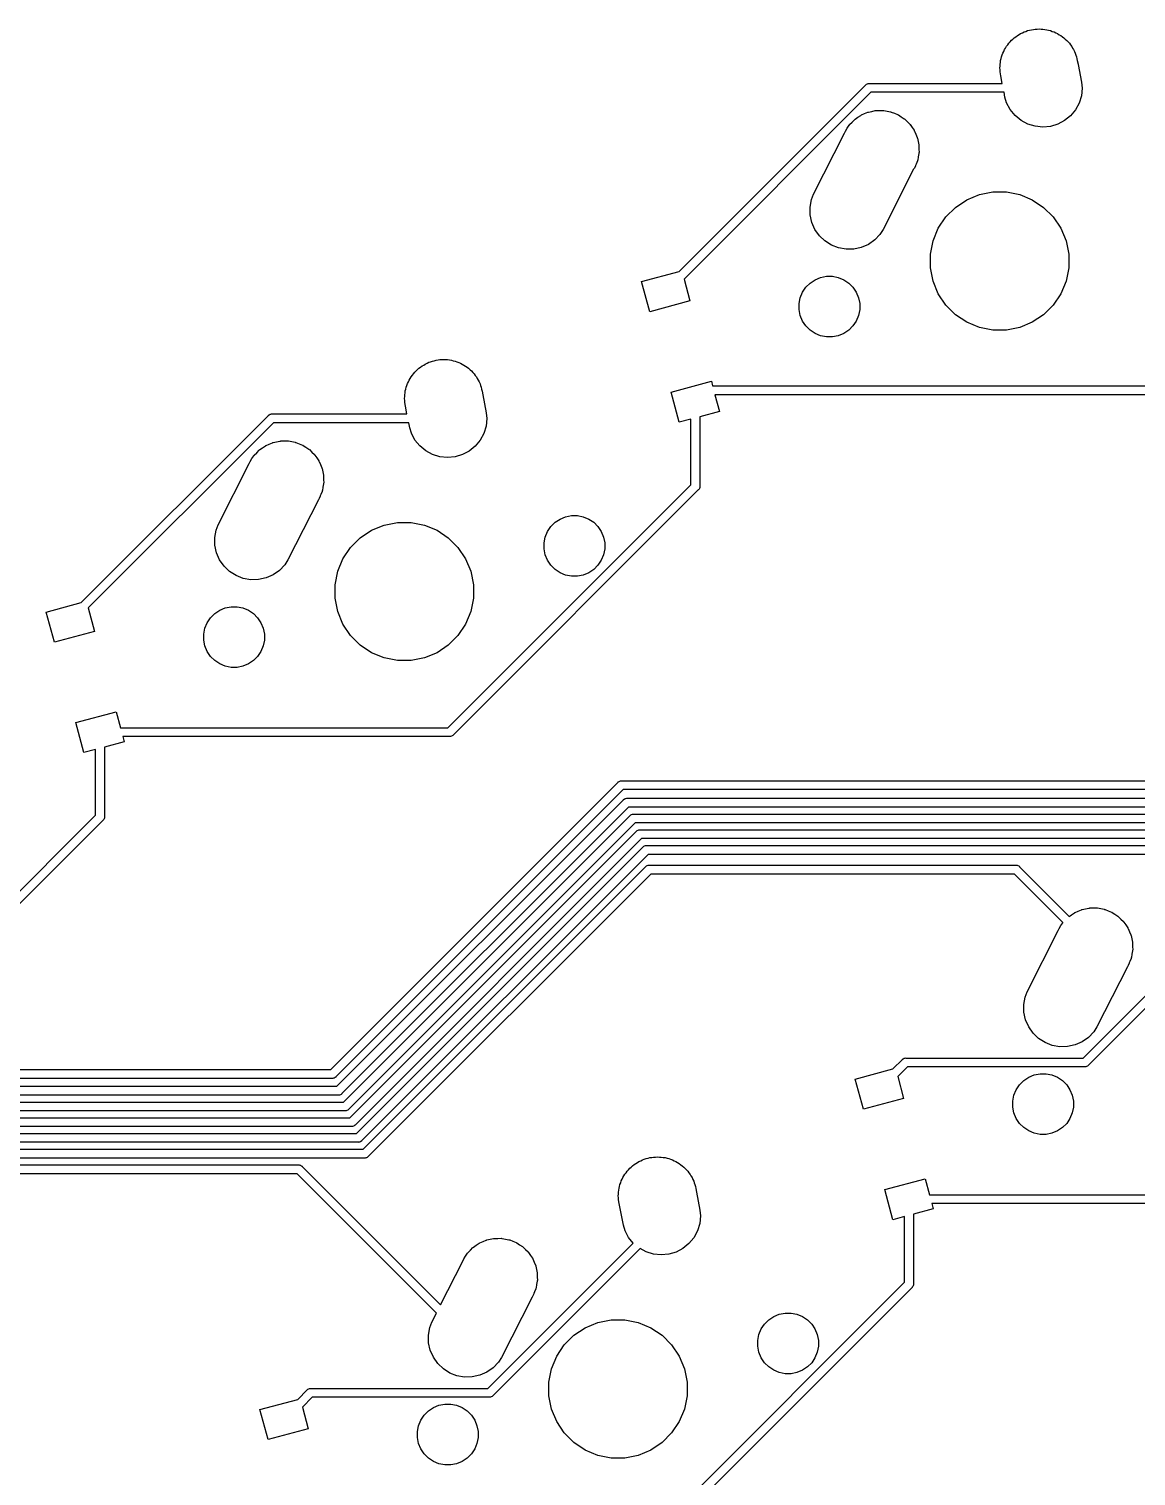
# Model space of a CAD drawing. Extents: x -662 to -203, y -195 to -58.
# Drawn here: x -365.22 to -333.29, y -102.66 to -60.92 of the extents above; entities that cross this region are included whole.
import ezdxf

# ---------------------------------------------------------------- set-up
doc = ezdxf.new("R2010")
doc.units = 0
doc.layers.add('BLACK', color=7, linetype='CONTINUOUS')

msp = doc.modelspace()

# ---------------------------------------------------------------- linework, layer by layer
at = {"layer": 'BLACK', "linetype": 'CONTINUOUS'}
for p, q in [((-336.362, -60.9548), (-336.307, -60.9383)), ((-336.307, -60.9383), (-336.253, -60.9333)), ((-336.253, -60.9333), (-336.201, -60.9228)), ((-336.201, -60.9228), (-336.143, -60.9228)), ((-336.143, -60.9228), (-336.086, -60.9174)), ((-336.086, -60.9174), (-336.033, -60.9228)), ((-336.033, -60.9228), (-335.979, -60.9228)), ((-335.979, -60.9228), (-335.923, -60.934)), ((-335.923, -60.934), (-335.865, -60.9398)), ((-335.865, -60.9398), (-335.814, -60.9556)), ((-336.993, -61.3752), (-336.964, -61.3307)), ((-336.964, -61.3307), (-336.923, -61.29)), ((-336.923, -61.29), (-336.886, -61.2457)), ((-336.886, -61.2457), (-336.845, -61.2119)), ((-336.845, -61.2119), (-336.807, -61.174)), ((-336.807, -61.174), (-336.759, -61.142)), ((-336.759, -61.142), (-336.715, -61.1057)), ((-336.715, -61.1057), (-336.667, -61.0806)), ((-336.667, -61.0806), (-336.623, -61.0508)), ((-336.623, -61.0508), (-336.57, -61.0288)), ((-336.57, -61.0288), (-336.519, -61.0019)), ((-336.519, -61.0019), (-336.467, -60.9866)), ((-336.467, -60.9866), (-336.418, -60.966)), ((-336.418, -60.966), (-336.362, -60.9548)), ((-335.814, -60.9556), (-335.762, -60.966)), ((-335.762, -60.966), (-335.709, -60.988)), ((-335.709, -60.988), (-335.654, -61.0049)), ((-335.654, -61.0049), (-335.606, -61.0303)), ((-335.606, -61.0303), (-335.557, -61.0508)), ((-335.557, -61.0508), (-335.509, -61.0828)), ((-335.509, -61.0828), (-335.459, -61.11)), ((-335.459, -61.11), (-335.417, -61.1442)), ((-335.417, -61.1442), (-335.373, -61.174)), ((-335.373, -61.174), (-335.332, -61.2146)), ((-335.332, -61.2146), (-335.288, -61.2512)), ((-335.288, -61.2512), (-335.254, -61.2927)), ((-335.254, -61.2927), (-335.216, -61.3307)), ((-335.216, -61.3307), (-335.184, -61.3784)), ((-337.198, -61.8235), (-337.182, -61.7722)), ((-337.182, -61.7722), (-337.172, -61.7196)), ((-337.172, -61.7196), (-337.15, -61.6666)), ((-337.15, -61.6666), (-337.133, -61.6116)), ((-337.133, -61.6116), (-337.107, -61.5645)), ((-337.107, -61.5645), (-337.087, -61.5149)), ((-337.087, -61.5149), (-337.055, -61.4671)), ((-337.055, -61.4671), (-337.028, -61.4166)), ((-337.028, -61.4166), (-336.993, -61.3752)), ((-335.184, -61.3784), (-335.148, -61.423)), ((-335.148, -61.423), (-335.123, -61.4703)), ((-335.123, -61.4703), (-335.093, -61.5149)), ((-335.093, -61.5149), (-335.071, -61.568)), ((-335.071, -61.568), (-335.044, -61.6188)), ((-335.044, -61.6188), (-335.029, -61.6701)), ((-335.029, -61.6701), (-335.008, -61.7196)), ((-335.008, -61.7196), (-334.997, -61.776)), ((-337.22, -62.0439), (-337.215, -61.9906)), ((-337.215, -62.1011), (-337.22, -62.0439)), ((-337.215, -61.937), (-337.204, -61.8806)), ((-337.215, -61.9906), (-337.215, -61.937)), ((-337.215, -62.1586), (-337.215, -62.1011)), ((-337.193, -62.2656), (-337.215, -62.1586)), ((-337.204, -61.8806), (-337.198, -61.8235)), ((-334.997, -61.776), (-334.996, -61.7778)), ((-334.996, -61.7778), (-334.986, -61.8299)), ((-334.986, -61.8299), (-334.965, -61.937)), ((-334.965, -61.937), (-334.965, -61.9389)), ((-334.965, -61.9389), (-334.864, -62.4569)), ((-346.465, -67.9129), (-341.085, -62.533)), ((-341.085, -62.533), (-341.081, -62.5282)), ((-341.081, -62.5282), (-341.062, -62.5123)), ((-341.062, -62.5123), (-341.04, -62.5005)), ((-341.04, -62.5005), (-341.016, -62.4932)), ((-341.016, -62.4932), (-340.991, -62.4908)), ((-340.991, -62.4908), (-340.984, -62.4914)), ((-340.984, -62.4914), (-337.149, -62.4914)), ((-337.149, -62.4914), (-337.193, -62.2656)), ((-334.864, -62.4569), (-334.848, -62.6222)), ((-340.938, -62.7454), (-346.328, -68.1353)), ((-337.1, -62.7454), (-340.938, -62.7454)), ((-337.072, -62.8883), (-337.1, -62.7454)), ((-337.024, -63.0474), (-337.072, -62.8883)), ((-334.87, -62.8427), (-334.935, -63.0545)), ((-334.848, -62.6222), (-334.87, -62.8427)), ((-341.313, -63.4667), (-341.233, -63.4101)), ((-341.233, -63.4101), (-341.221, -63.4052)), ((-341.221, -63.4052), (-341.211, -63.3985)), ((-341.211, -63.3985), (-341.12, -63.3606)), ((-341.12, -63.3606), (-341.03, -63.3209)), ((-341.03, -63.3209), (-341.018, -63.3183)), ((-341.018, -63.3183), (-341.007, -63.3137)), ((-341.007, -63.3137), (-340.91, -63.2944)), ((-340.91, -63.2944), (-340.813, -63.2731)), ((-340.813, -63.2731), (-340.801, -63.2728)), ((-340.801, -63.2728), (-340.789, -63.2704)), ((-340.789, -63.2704), (-340.69, -63.2704)), ((-340.69, -63.2704), (-340.592, -63.2683)), ((-340.592, -63.2683), (-340.58, -63.2704)), ((-340.58, -63.2704), (-340.568, -63.2704)), ((-340.568, -63.2704), (-340.471, -63.2897)), ((-340.471, -63.2897), (-340.374, -63.3069)), ((-340.374, -63.3069), (-340.362, -63.3113)), ((-340.362, -63.3113), (-340.35, -63.3137)), ((-340.35, -63.3137), (-340.259, -63.3515)), ((-340.259, -63.3515), (-340.167, -63.3873)), ((-340.167, -63.3873), (-340.157, -63.3938)), ((-340.157, -63.3938), (-340.146, -63.3985)), ((-340.146, -63.3985), (-340.063, -63.4534)), ((-336.92, -63.2432), (-337.024, -63.0474)), ((-336.78, -63.415), (-336.92, -63.2432)), ((-336.61, -63.5562), (-336.78, -63.415)), ((-335.182, -63.4204), (-335.353, -63.5605)), ((-335.04, -63.2496), (-335.182, -63.4204)), ((-334.935, -63.0545), (-335.04, -63.2496)), ((-341.675, -63.8626), (-341.621, -63.7804)), ((-341.621, -63.7804), (-341.567, -63.6971)), ((-341.567, -63.6971), (-341.559, -63.6884)), ((-341.559, -63.6884), (-341.552, -63.6783)), ((-341.552, -63.6783), (-341.482, -63.6084)), ((-341.482, -63.6084), (-341.414, -63.5371)), ((-341.414, -63.5371), (-341.404, -63.5302)), ((-341.404, -63.5302), (-341.396, -63.5216)), ((-341.396, -63.5216), (-341.313, -63.4667)), ((-340.063, -63.4534), (-339.98, -63.5065)), ((-339.98, -63.5065), (-339.971, -63.5149)), ((-339.971, -63.5149), (-339.961, -63.5216)), ((-339.961, -63.5216), (-339.891, -63.5915)), ((-339.891, -63.5915), (-339.82, -63.6598)), ((-339.82, -63.6598), (-339.813, -63.6697)), ((-339.813, -63.6697), (-339.805, -63.6783)), ((-339.805, -63.6783), (-339.75, -63.7605)), ((-339.75, -63.7605), (-339.693, -63.8414)), ((-339.693, -63.8414), (-339.688, -63.8525)), ((-339.688, -63.8525), (-339.682, -63.8626)), ((-336.414, -63.6613), (-336.61, -63.5562)), ((-336.203, -63.7264), (-336.414, -63.6613)), ((-335.982, -63.7488), (-336.203, -63.7264)), ((-335.762, -63.7279), (-335.982, -63.7488)), ((-335.549, -63.6642), (-335.762, -63.7279)), ((-335.353, -63.5605), (-335.549, -63.6642)), ((-342.594, -65.685), (-341.701, -63.925)), ((-341.701, -63.925), (-341.675, -63.8626)), ((-339.682, -63.8626), (-339.644, -63.9538)), ((-339.644, -63.9538), (-339.604, -64.0443)), ((-339.604, -64.0443), (-339.601, -64.0561)), ((-339.601, -64.0561), (-339.597, -64.0673)), ((-339.597, -64.0673), (-339.577, -64.1642)), ((-339.577, -64.1642), (-339.556, -64.2606)), ((-339.556, -64.2606), (-339.556, -64.2727)), ((-339.556, -64.2727), (-339.553, -64.2846)), ((-339.573, -64.6031), (-339.59, -64.7004)), ((-339.553, -64.5062), (-339.573, -64.6031)), ((-339.553, -64.2846), (-339.553, -64.3834)), ((-339.553, -64.3834), (-339.551, -64.4822)), ((-339.551, -64.4822), (-339.553, -64.4941)), ((-339.553, -64.4941), (-339.553, -64.5062)), ((-339.706, -64.9645), (-340.588, -66.703)), ((-339.682, -64.9283), (-339.706, -64.9645)), ((-339.656, -64.8659), (-339.682, -64.9283)), ((-339.65, -64.8552), (-339.656, -64.8659)), ((-339.635, -64.8148), (-339.65, -64.8552)), ((-339.597, -64.7236), (-339.635, -64.8148)), ((-339.594, -64.7117), (-339.597, -64.7236)), ((-339.59, -64.7004), (-339.594, -64.7117)), ((-342.693, -66.058), (-342.655, -65.8398)), ((-342.655, -65.8398), (-342.594, -65.685)), ((-338.499, -66.0633), (-338.173, -65.8451)), ((-338.173, -65.8451), (-337.81, -65.6948)), ((-337.81, -65.6948), (-337.425, -65.6182)), ((-337.425, -65.6182), (-337.032, -65.6182)), ((-337.032, -65.6182), (-336.647, -65.6948)), ((-336.647, -65.6948), (-336.284, -65.8451)), ((-336.284, -65.8451), (-335.957, -66.0633)), ((-342.688, -66.2796), (-342.693, -66.058)), ((-342.64, -66.4959), (-342.688, -66.2796)), ((-338.995, -66.6676), (-338.777, -66.3411)), ((-338.777, -66.3411), (-338.499, -66.0633)), ((-335.957, -66.0633), (-335.68, -66.3411)), ((-335.68, -66.3411), (-335.461, -66.6676)), ((-342.551, -66.6988), (-342.64, -66.4959)), ((-342.424, -66.8804), (-342.551, -66.6988)), ((-340.588, -66.703), (-340.677, -66.8431)), ((-339.146, -67.0305), (-338.995, -66.6676)), ((-335.461, -66.6676), (-335.311, -67.0305)), ((-342.264, -67.0337), (-342.424, -66.8804)), ((-342.077, -67.1529), (-342.264, -67.0337)), ((-341.871, -67.2333), (-342.077, -67.1529)), ((-341.012, -67.1301), (-341.215, -67.2193)), ((-340.83, -67.0031), (-341.012, -67.1301)), ((-340.677, -66.8431), (-340.83, -67.0031)), ((-339.222, -67.4157), (-339.146, -67.0305)), ((-335.311, -67.0305), (-335.235, -67.4157)), ((-341.653, -67.2719), (-341.871, -67.2333)), ((-341.431, -67.2671), (-341.653, -67.2719)), ((-341.215, -67.2193), (-341.431, -67.2671)), ((-339.222, -67.8085), (-339.222, -67.4157)), ((-335.235, -67.4157), (-335.235, -67.8085)), ((-347.552, -68.2042), (-346.465, -67.9129)), ((-339.146, -68.1937), (-339.222, -67.8085)), ((-335.235, -67.8085), (-335.311, -68.1937)), ((-347.319, -69.0735), (-347.552, -68.2042)), ((-346.328, -68.1353), (-346.16, -68.763)), ((-342.911, -68.5124), (-342.815, -68.3691)), ((-342.815, -68.3691), (-342.693, -68.2472)), ((-342.693, -68.2472), (-342.55, -68.1515)), ((-342.55, -68.1515), (-342.391, -68.0855)), ((-342.391, -68.0855), (-342.221, -68.0519)), ((-342.221, -68.0519), (-342.049, -68.0519)), ((-342.049, -68.0519), (-341.88, -68.0855)), ((-341.88, -68.0855), (-341.721, -68.1515)), ((-341.721, -68.1515), (-341.578, -68.2472)), ((-341.578, -68.2472), (-341.456, -68.3691)), ((-341.456, -68.3691), (-341.36, -68.5124)), ((-338.995, -68.5566), (-339.146, -68.1937)), ((-335.311, -68.1937), (-335.461, -68.5566)), ((-346.16, -68.763), (-347.319, -69.0735)), ((-343.01, -68.8407), (-342.977, -68.6717)), ((-343.01, -69.0131), (-343.01, -68.8407)), ((-342.977, -68.6717), (-342.911, -68.5124)), ((-341.36, -68.5124), (-341.294, -68.6717)), ((-341.294, -68.6717), (-341.26, -68.8407)), ((-341.26, -68.8407), (-341.26, -69.0131)), ((-338.777, -68.8831), (-338.995, -68.5566)), ((-335.461, -68.5566), (-335.68, -68.8831)), ((-342.977, -69.1821), (-343.01, -69.0131)), ((-342.911, -69.3414), (-342.977, -69.1821)), ((-341.294, -69.1821), (-341.36, -69.3414)), ((-341.26, -69.0131), (-341.294, -69.1821)), ((-338.499, -69.1609), (-338.777, -68.8831)), ((-338.173, -69.3791), (-338.499, -69.1609)), ((-335.957, -69.1609), (-336.284, -69.3791)), ((-335.68, -68.8831), (-335.957, -69.1609)), ((-342.815, -69.4847), (-342.911, -69.3414)), ((-342.693, -69.6066), (-342.815, -69.4847)), ((-342.55, -69.7023), (-342.693, -69.6066)), ((-342.391, -69.7683), (-342.55, -69.7023)), ((-341.721, -69.7023), (-341.88, -69.7683)), ((-341.578, -69.6066), (-341.721, -69.7023)), ((-341.456, -69.4847), (-341.578, -69.6066)), ((-341.36, -69.3414), (-341.456, -69.4847)), ((-337.81, -69.5294), (-338.173, -69.3791)), ((-337.425, -69.606), (-337.81, -69.5294)), ((-337.032, -69.606), (-337.425, -69.606)), ((-336.647, -69.5294), (-337.032, -69.606)), ((-336.284, -69.3791), (-336.647, -69.5294)), ((-342.221, -69.8019), (-342.391, -69.7683)), ((-342.049, -69.8019), (-342.221, -69.8019)), ((-341.88, -69.7683), (-342.049, -69.8019)), ((-353.738, -70.5596), (-353.687, -70.5327)), ((-353.687, -70.5327), (-353.636, -70.5173)), ((-353.636, -70.5173), (-353.586, -70.4968)), ((-353.586, -70.4968), (-353.53, -70.4855)), ((-353.53, -70.4855), (-353.475, -70.4691)), ((-353.475, -70.4691), (-353.421, -70.464)), ((-353.421, -70.464), (-353.369, -70.4535)), ((-353.369, -70.4535), (-353.311, -70.4535)), ((-353.311, -70.4535), (-353.254, -70.4481)), ((-353.254, -70.4481), (-353.201, -70.4535)), ((-353.201, -70.4535), (-353.147, -70.4535)), ((-353.147, -70.4535), (-353.091, -70.4647)), ((-353.091, -70.4647), (-353.034, -70.4706)), ((-353.034, -70.4706), (-352.982, -70.4863)), ((-352.982, -70.4863), (-352.93, -70.4968)), ((-352.93, -70.4968), (-352.877, -70.5187)), ((-352.877, -70.5187), (-352.822, -70.5356)), ((-352.822, -70.5356), (-352.775, -70.561)), ((-354.223, -70.9979), (-354.196, -70.9473)), ((-354.196, -70.9473), (-354.162, -70.906)), ((-354.162, -70.906), (-354.132, -70.8614)), ((-354.132, -70.8614), (-354.091, -70.8207)), ((-354.091, -70.8207), (-354.055, -70.7765)), ((-354.055, -70.7765), (-354.013, -70.7426)), ((-354.013, -70.7426), (-353.975, -70.7047)), ((-353.975, -70.7047), (-353.927, -70.6728)), ((-353.927, -70.6728), (-353.883, -70.6365)), ((-353.883, -70.6365), (-353.835, -70.6114)), ((-353.835, -70.6114), (-353.791, -70.5816)), ((-353.791, -70.5816), (-353.738, -70.5596)), ((-352.775, -70.561), (-352.725, -70.5816)), ((-352.725, -70.5816), (-352.677, -70.6135)), ((-352.677, -70.6135), (-352.627, -70.6407)), ((-352.627, -70.6407), (-352.585, -70.6749)), ((-352.585, -70.6749), (-352.541, -70.7047)), ((-352.541, -70.7047), (-352.5, -70.7453)), ((-352.5, -70.7453), (-352.456, -70.7819)), ((-352.456, -70.7819), (-352.422, -70.8235)), ((-352.422, -70.8235), (-352.384, -70.8614)), ((-352.384, -70.8614), (-352.352, -70.9092)), ((-352.352, -70.9092), (-352.316, -70.9537)), ((-352.316, -70.9537), (-352.291, -71.001)), ((-354.372, -71.4114), (-354.366, -71.3542)), ((-354.366, -71.3542), (-354.35, -71.303)), ((-354.35, -71.303), (-354.34, -71.2504)), ((-354.34, -71.2504), (-354.318, -71.1973)), ((-354.318, -71.1973), (-354.301, -71.1424)), ((-354.301, -71.1424), (-354.275, -71.0952)), ((-354.275, -71.0952), (-354.255, -71.0456)), ((-354.255, -71.0456), (-354.223, -70.9979)), ((-352.291, -71.001), (-352.261, -71.0456)), ((-352.261, -71.0456), (-352.239, -71.0987)), ((-352.239, -71.0987), (-352.212, -71.1495)), ((-352.212, -71.1495), (-352.197, -71.2008)), ((-352.197, -71.2008), (-352.176, -71.2504)), ((-352.176, -71.2504), (-352.165, -71.3067)), ((-352.165, -71.3067), (-352.164, -71.3086)), ((-352.164, -71.3086), (-352.154, -71.3606)), ((-352.154, -71.3606), (-352.133, -71.4677)), ((-346.698, -71.3918), (-345.539, -71.0812)), ((-345.539, -71.0812), (-345.503, -71.2138)), ((-345.503, -71.2138), (-327.023, -71.2138)), ((-354.388, -71.5747), (-354.383, -71.5213)), ((-354.383, -71.6319), (-354.388, -71.5747)), ((-354.383, -71.4677), (-354.372, -71.4114)), ((-354.383, -71.5213), (-354.383, -71.4677)), ((-354.383, -71.6893), (-354.383, -71.6319)), ((-354.362, -71.7963), (-354.383, -71.6893)), ((-352.133, -71.4677), (-352.133, -71.4697)), ((-352.133, -71.4697), (-352.032, -71.9876)), ((-346.465, -72.2611), (-346.698, -71.3918)), ((-326.955, -71.4678), (-345.435, -71.4678)), ((-345.435, -71.4678), (-345.306, -71.9505)), ((-363.715, -77.4655), (-358.313, -72.0637)), ((-358.313, -72.0637), (-358.309, -72.0589)), ((-358.309, -72.0589), (-358.29, -72.043)), ((-358.29, -72.043), (-358.267, -72.0312)), ((-358.267, -72.0312), (-358.244, -72.0239)), ((-358.244, -72.0239), (-358.225, -72.0221)), ((-358.225, -72.0221), (-358.219, -72.0215)), ((-358.225, -72.0221), (-358.225, -72.0221)), ((-358.219, -72.0215), (-358.212, -72.0221)), ((-358.212, -72.0221), (-354.318, -72.0221)), ((-354.318, -72.0221), (-354.362, -71.7963)), ((-352.016, -72.153), (-352.039, -72.3734)), ((-352.032, -71.9876), (-352.016, -72.153)), ((-346.129, -72.171), (-346.465, -72.2611)), ((-346.129, -74.0664), (-346.129, -72.171)), ((-345.306, -71.9505), (-345.875, -72.103)), ((-345.875, -72.103), (-345.875, -74.1128)), ((-358.166, -72.2761), (-363.509, -77.619)), ((-354.268, -72.2761), (-358.166, -72.2761)), ((-354.24, -72.4191), (-354.268, -72.2761)), ((-354.192, -72.5782), (-354.24, -72.4191)), ((-354.089, -72.7739), (-354.192, -72.5782)), ((-352.104, -72.5853), (-352.209, -72.7804)), ((-352.039, -72.3734), (-352.104, -72.5853)), ((-358.564, -73.0523), (-358.482, -72.9974)), ((-358.482, -72.9974), (-358.401, -72.9408)), ((-358.401, -72.9408), (-358.39, -72.936)), ((-358.39, -72.936), (-358.38, -72.9292)), ((-358.38, -72.9292), (-358.288, -72.8914)), ((-358.288, -72.8914), (-358.198, -72.8517)), ((-358.198, -72.8517), (-358.186, -72.849)), ((-358.186, -72.849), (-358.175, -72.8444)), ((-358.175, -72.8444), (-358.078, -72.8251)), ((-358.078, -72.8251), (-357.982, -72.8038)), ((-357.982, -72.8038), (-357.969, -72.8035)), ((-357.969, -72.8035), (-357.958, -72.8012)), ((-357.958, -72.8012), (-357.859, -72.8012)), ((-357.859, -72.8012), (-357.76, -72.7991)), ((-357.76, -72.7991), (-357.748, -72.8012)), ((-357.748, -72.8012), (-357.736, -72.8012)), ((-357.736, -72.8012), (-357.639, -72.8205)), ((-357.639, -72.8205), (-357.542, -72.8376)), ((-357.542, -72.8376), (-357.531, -72.842)), ((-357.531, -72.842), (-357.519, -72.8444)), ((-357.519, -72.8444), (-357.427, -72.8822)), ((-357.427, -72.8822), (-357.335, -72.918)), ((-357.335, -72.918), (-357.325, -72.9246)), ((-357.325, -72.9246), (-357.314, -72.9292)), ((-357.314, -72.9292), (-357.232, -72.9841)), ((-357.232, -72.9841), (-357.148, -73.0372)), ((-357.148, -73.0372), (-357.14, -73.0456)), ((-353.949, -72.9457), (-354.089, -72.7739)), ((-353.778, -73.0869), (-353.949, -72.9457)), ((-352.35, -72.9512), (-352.522, -73.0912)), ((-352.209, -72.7804), (-352.35, -72.9512)), ((-359.763, -75.2158), (-358.87, -73.4557)), ((-358.87, -73.4557), (-358.844, -73.3933)), ((-358.844, -73.3933), (-358.789, -73.3111)), ((-358.789, -73.3111), (-358.736, -73.2279)), ((-358.736, -73.2279), (-358.727, -73.2191)), ((-358.727, -73.2191), (-358.721, -73.209)), ((-358.721, -73.209), (-358.651, -73.1391)), ((-358.651, -73.1391), (-358.582, -73.0679)), ((-358.582, -73.0679), (-358.572, -73.0609)), ((-358.572, -73.0609), (-358.564, -73.0523)), ((-357.14, -73.0456), (-357.13, -73.0523)), ((-357.13, -73.0523), (-357.06, -73.1222)), ((-357.06, -73.1222), (-356.988, -73.1905)), ((-356.988, -73.1905), (-356.981, -73.2005)), ((-356.981, -73.2005), (-356.973, -73.209)), ((-356.973, -73.209), (-356.918, -73.2912)), ((-356.918, -73.2912), (-356.861, -73.3721)), ((-356.861, -73.3721), (-356.857, -73.3832)), ((-356.857, -73.3832), (-356.85, -73.3933)), ((-356.85, -73.3933), (-356.812, -73.4846)), ((-353.583, -73.192), (-353.778, -73.0869)), ((-353.371, -73.2571), (-353.583, -73.192)), ((-353.15, -73.2795), (-353.371, -73.2571)), ((-352.93, -73.2586), (-353.15, -73.2795)), ((-352.717, -73.195), (-352.93, -73.2586)), ((-352.522, -73.0912), (-352.717, -73.195)), ((-356.812, -73.4846), (-356.772, -73.575)), ((-356.772, -73.575), (-356.77, -73.5868)), ((-356.77, -73.5868), (-356.765, -73.598)), ((-356.765, -73.598), (-356.746, -73.6949)), ((-356.746, -73.6949), (-356.724, -73.7914)), ((-356.724, -73.7914), (-356.724, -73.8035)), ((-356.724, -73.8035), (-356.722, -73.8154)), ((-356.722, -73.8154), (-356.722, -73.9142)), ((-356.765, -74.2543), (-356.803, -74.3455)), ((-356.763, -74.2424), (-356.765, -74.2543)), ((-356.758, -74.2311), (-356.763, -74.2424)), ((-356.741, -74.1338), (-356.758, -74.2311)), ((-356.722, -74.037), (-356.741, -74.1338)), ((-356.722, -73.9142), (-356.72, -74.0129)), ((-356.72, -74.0129), (-356.722, -74.0248)), ((-356.722, -74.0248), (-356.722, -74.037)), ((-353.137, -81.0749), (-346.129, -74.0664)), ((-345.916, -74.2132), (-352.99, -81.2872)), ((-345.912, -74.2093), (-345.916, -74.2132)), ((-345.896, -74.1899), (-345.912, -74.2093)), ((-345.884, -74.1679), (-345.896, -74.1899)), ((-345.877, -74.1439), (-345.884, -74.1679)), ((-345.875, -74.1253), (-345.877, -74.1439)), ((-345.875, -74.1128), (-345.874, -74.119)), ((-345.874, -74.119), (-345.875, -74.1253)), ((-345.875, -74.1253), (-345.875, -74.1253)), ((-356.874, -74.4952), (-357.756, -76.2338)), ((-356.85, -74.4591), (-356.874, -74.4952)), ((-356.824, -74.3966), (-356.85, -74.4591)), ((-356.818, -74.3859), (-356.824, -74.3966)), ((-356.803, -74.3455), (-356.818, -74.3859)), ((-350.048, -75.1484), (-349.904, -75.0526)), ((-349.904, -75.0526), (-349.745, -74.9867)), ((-349.745, -74.9867), (-349.576, -74.953)), ((-349.576, -74.953), (-349.404, -74.953)), ((-349.404, -74.953), (-349.235, -74.9867)), ((-349.235, -74.9867), (-349.075, -75.0526)), ((-349.075, -75.0526), (-348.932, -75.1484)), ((-359.861, -75.5887), (-359.823, -75.3705)), ((-359.823, -75.3705), (-359.763, -75.2158)), ((-355.668, -75.5941), (-355.341, -75.3759)), ((-355.341, -75.3759), (-354.978, -75.2255)), ((-354.978, -75.2255), (-354.593, -75.1489)), ((-354.593, -75.1489), (-354.2, -75.1489)), ((-354.2, -75.1489), (-353.815, -75.2255)), ((-353.815, -75.2255), (-353.452, -75.3759)), ((-353.452, -75.3759), (-353.126, -75.5941)), ((-350.331, -75.5728), (-350.265, -75.4136)), ((-350.265, -75.4136), (-350.169, -75.2702)), ((-350.169, -75.2702), (-350.048, -75.1484)), ((-348.932, -75.1484), (-348.81, -75.2702)), ((-348.81, -75.2702), (-348.714, -75.4136)), ((-348.714, -75.4136), (-348.648, -75.5728)), ((-359.857, -75.8103), (-359.861, -75.5887)), ((-359.809, -76.0267), (-359.857, -75.8103)), ((-356.164, -76.1984), (-355.945, -75.8718)), ((-355.945, -75.8718), (-355.668, -75.5941)), ((-353.126, -75.5941), (-352.848, -75.8718)), ((-352.848, -75.8718), (-352.63, -76.1984)), ((-350.365, -75.7418), (-350.331, -75.5728)), ((-350.365, -75.9142), (-350.365, -75.7418)), ((-350.331, -76.0833), (-350.365, -75.9142)), ((-348.648, -75.5728), (-348.615, -75.7418)), ((-348.615, -75.9142), (-348.648, -76.0833)), ((-348.615, -75.7418), (-348.615, -75.9142)), ((-359.72, -76.2295), (-359.809, -76.0267)), ((-359.593, -76.4111), (-359.72, -76.2295)), ((-357.845, -76.3738), (-357.999, -76.5338)), ((-357.756, -76.2338), (-357.845, -76.3738)), ((-356.314, -76.5612), (-356.164, -76.1984)), ((-352.63, -76.1984), (-352.479, -76.5612)), ((-350.265, -76.2425), (-350.331, -76.0833)), ((-350.169, -76.3858), (-350.265, -76.2425)), ((-348.714, -76.2425), (-348.81, -76.3858)), ((-348.648, -76.0833), (-348.714, -76.2425)), ((-359.433, -76.5644), (-359.593, -76.4111)), ((-359.246, -76.6836), (-359.433, -76.5644)), ((-359.039, -76.764), (-359.246, -76.6836)), ((-358.821, -76.8026), (-359.039, -76.764)), ((-358.599, -76.7978), (-358.821, -76.8026)), ((-358.383, -76.75), (-358.599, -76.7978)), ((-358.18, -76.6608), (-358.383, -76.75)), ((-357.999, -76.5338), (-358.18, -76.6608)), ((-356.391, -76.9464), (-356.314, -76.5612)), ((-352.479, -76.5612), (-352.403, -76.9464)), ((-350.048, -76.5077), (-350.169, -76.3858)), ((-349.904, -76.6034), (-350.048, -76.5077)), ((-349.745, -76.6694), (-349.904, -76.6034)), ((-349.576, -76.703), (-349.745, -76.6694)), ((-349.404, -76.703), (-349.576, -76.703)), ((-349.235, -76.6694), (-349.404, -76.703)), ((-349.075, -76.6034), (-349.235, -76.6694)), ((-348.932, -76.5077), (-349.075, -76.6034)), ((-348.81, -76.3858), (-348.932, -76.5077)), ((-356.391, -77.3392), (-356.391, -76.9464)), ((-352.403, -76.9464), (-352.403, -77.3392)), ((-364.72, -77.7349), (-363.715, -77.4655)), ((-363.509, -77.619), (-363.328, -78.2937)), ((-359.718, -77.6822), (-359.559, -77.6163)), ((-359.559, -77.6163), (-359.39, -77.5826)), ((-359.39, -77.5826), (-359.217, -77.5826)), ((-359.217, -77.5826), (-359.048, -77.6163)), ((-359.048, -77.6163), (-358.889, -77.6822)), ((-356.314, -77.7244), (-356.391, -77.3392)), ((-352.403, -77.3392), (-352.479, -77.7244)), ((-364.487, -78.6043), (-364.72, -77.7349)), ((-360.145, -78.2024), (-360.079, -78.0432)), ((-360.079, -78.0432), (-359.983, -77.8998)), ((-359.983, -77.8998), (-359.861, -77.778)), ((-359.861, -77.778), (-359.718, -77.6822)), ((-358.889, -77.6822), (-358.746, -77.778)), ((-358.746, -77.778), (-358.624, -77.8998)), ((-358.624, -77.8998), (-358.528, -78.0432)), ((-358.528, -78.0432), (-358.462, -78.2024)), ((-356.164, -78.0873), (-356.314, -77.7244)), ((-352.479, -77.7244), (-352.63, -78.0873)), ((-363.328, -78.2937), (-364.487, -78.6043)), ((-360.179, -78.3714), (-360.145, -78.2024)), ((-360.179, -78.5438), (-360.179, -78.3714)), ((-358.462, -78.2024), (-358.429, -78.3714)), ((-358.429, -78.3714), (-358.429, -78.5438)), ((-355.945, -78.4139), (-356.164, -78.0873)), ((-355.668, -78.6916), (-355.945, -78.4139)), ((-352.848, -78.4139), (-353.126, -78.6916)), ((-352.63, -78.0873), (-352.848, -78.4139)), ((-360.145, -78.7129), (-360.179, -78.5438)), ((-360.079, -78.8721), (-360.145, -78.7129)), ((-359.983, -79.0154), (-360.079, -78.8721)), ((-358.528, -78.8721), (-358.624, -79.0154)), ((-358.462, -78.7129), (-358.528, -78.8721)), ((-358.429, -78.5438), (-358.462, -78.7129)), ((-355.341, -78.9098), (-355.668, -78.6916)), ((-353.126, -78.6916), (-353.452, -78.9098)), ((-359.861, -79.1373), (-359.983, -79.0154)), ((-359.718, -79.233), (-359.861, -79.1373)), ((-359.559, -79.299), (-359.718, -79.233)), ((-359.39, -79.3326), (-359.559, -79.299)), ((-359.048, -79.299), (-359.217, -79.3326)), ((-358.889, -79.233), (-359.048, -79.299)), ((-358.746, -79.1373), (-358.889, -79.233)), ((-358.624, -79.0154), (-358.746, -79.1373)), ((-354.978, -79.0601), (-355.341, -78.9098)), ((-354.593, -79.1367), (-354.978, -79.0601)), ((-354.2, -79.1367), (-354.593, -79.1367)), ((-353.815, -79.0601), (-354.2, -79.1367)), ((-353.452, -78.9098), (-353.815, -79.0601)), ((-359.217, -79.3326), (-359.39, -79.3326)), ((-363.866, -80.9225), (-362.707, -80.6119)), ((-363.633, -81.7918), (-363.866, -80.9225)), ((-362.707, -80.6119), (-362.583, -81.0749)), ((-362.583, -81.0749), (-353.137, -81.0749)), ((-353.091, -81.3289), (-362.515, -81.3289)), ((-362.515, -81.3289), (-362.474, -81.4812)), ((-353.085, -81.3295), (-353.091, -81.3289)), ((-353.078, -81.3289), (-353.085, -81.3295)), ((-353.06, -81.327), (-353.078, -81.3289)), ((-353.036, -81.3198), (-353.06, -81.327)), ((-353.014, -81.308), (-353.036, -81.3198)), ((-352.994, -81.2921), (-353.014, -81.308)), ((-352.99, -81.2872), (-352.994, -81.2921)), ((-363.297, -81.7018), (-363.633, -81.7918)), ((-363.297, -83.5971), (-363.297, -81.7018)), ((-362.474, -81.4812), (-363.043, -81.6337)), ((-363.043, -81.6337), (-363.043, -83.6435)), ((-356.516, -90.932), (-348.227, -82.6424)), ((-348.227, -82.6424), (-348.223, -82.6376)), ((-348.223, -82.6376), (-348.203, -82.6217)), ((-348.203, -82.6217), (-348.181, -82.6099)), ((-348.181, -82.6099), (-348.157, -82.6026)), ((-348.157, -82.6026), (-348.132, -82.6002)), ((-348.132, -82.6002), (-348.126, -82.6008)), ((-348.126, -82.6008), (-333.021, -82.6008)), ((-348.08, -82.8548), (-356.369, -91.1444)), ((-332.975, -82.8548), (-348.08, -82.8548)), ((-356.338, -91.4149), (-348.074, -83.1507)), ((-347.927, -83.3631), (-356.192, -91.6273)), ((-348.074, -83.1507), (-348.07, -83.1459)), ((-348.07, -83.1459), (-348.051, -83.13)), ((-348.051, -83.13), (-348.029, -83.1182)), ((-348.029, -83.1182), (-348.005, -83.111)), ((-348.005, -83.111), (-347.98, -83.1085)), ((-347.98, -83.1085), (-347.974, -83.1091)), ((-347.974, -83.1091), (-332.844, -83.1091)), ((-332.797, -83.3631), (-347.927, -83.3631)), ((-370.305, -90.6056), (-363.297, -83.5971)), ((-363.085, -83.744), (-370.159, -90.818)), ((-363.08, -83.74), (-363.085, -83.744)), ((-363.064, -83.7206), (-363.08, -83.74)), ((-363.052, -83.6986), (-363.064, -83.7206)), ((-363.045, -83.6746), (-363.052, -83.6986)), ((-363.043, -83.656), (-363.045, -83.6746)), ((-363.043, -83.6435), (-363.042, -83.6497)), ((-363.042, -83.6497), (-363.043, -83.656)), ((-363.043, -83.656), (-363.043, -83.656)), ((-356.15, -91.869), (-347.886, -83.6048)), ((-347.739, -83.8172), (-356.004, -92.0813)), ((-347.886, -83.6048), (-347.882, -83.5999)), ((-347.882, -83.5999), (-347.863, -83.584)), ((-347.863, -83.584), (-347.841, -83.5723)), ((-347.841, -83.5723), (-347.817, -83.565)), ((-347.817, -83.565), (-347.792, -83.5625)), ((-347.792, -83.5625), (-347.786, -83.5632)), ((-347.786, -83.5632), (-332.551, -83.5632)), ((-332.505, -83.8172), (-347.739, -83.8172)), ((-355.962, -92.323), (-347.698, -84.0588)), ((-347.551, -84.2712), (-355.815, -92.5353)), ((-347.698, -84.0588), (-347.694, -84.0539)), ((-347.694, -84.0539), (-347.675, -84.0381)), ((-347.675, -84.0381), (-347.653, -84.0263)), ((-347.653, -84.0263), (-347.629, -84.019)), ((-347.629, -84.019), (-347.604, -84.0165)), ((-347.604, -84.0165), (-347.598, -84.0172)), ((-347.598, -84.0172), (-332.267, -84.0172)), ((-332.221, -84.2712), (-347.551, -84.2712)), ((-355.774, -92.777), (-347.51, -84.5128)), ((-347.363, -84.7252), (-355.627, -92.9894)), ((-347.51, -84.5128), (-347.506, -84.5079)), ((-347.506, -84.5079), (-347.487, -84.4921)), ((-347.487, -84.4921), (-347.465, -84.4803)), ((-347.465, -84.4803), (-347.441, -84.473)), ((-347.441, -84.473), (-347.416, -84.4706)), ((-347.416, -84.4706), (-347.41, -84.4712)), ((-347.41, -84.4712), (-332.079, -84.4712)), ((-332.033, -84.7252), (-347.363, -84.7252)), ((-355.586, -93.231), (-347.436, -85.0808)), ((-347.436, -85.0808), (-347.432, -85.076)), ((-347.432, -85.076), (-347.413, -85.0601)), ((-347.413, -85.0601), (-347.391, -85.0483)), ((-347.391, -85.0483), (-347.367, -85.041)), ((-347.367, -85.041), (-347.348, -85.0392)), ((-347.348, -85.0392), (-347.342, -85.0386)), ((-347.342, -85.0386), (-347.336, -85.0392)), ((-347.336, -85.0392), (-336.752, -85.0392)), ((-336.752, -85.0392), (-336.746, -85.0386)), ((-336.746, -85.0386), (-336.739, -85.0392)), ((-336.739, -85.0392), (-336.721, -85.041)), ((-336.721, -85.041), (-336.697, -85.0483)), ((-336.697, -85.0483), (-336.675, -85.0601)), ((-336.675, -85.0601), (-336.655, -85.076)), ((-336.655, -85.076), (-336.651, -85.0808)), ((-336.651, -85.0808), (-335.219, -86.5135)), ((-347.289, -85.2932), (-355.439, -93.4434)), ((-336.798, -85.2932), (-347.289, -85.2932)), ((-335.399, -86.6926), (-336.798, -85.2932)), ((-335.058, -86.4063), (-335.048, -86.3996)), ((-335.048, -86.3996), (-334.957, -86.3618)), ((-334.957, -86.3618), (-334.867, -86.322)), ((-334.867, -86.322), (-334.855, -86.3194)), ((-334.855, -86.3194), (-334.844, -86.3148)), ((-334.844, -86.3148), (-334.747, -86.2955)), ((-334.747, -86.2955), (-334.65, -86.2742)), ((-334.65, -86.2742), (-334.638, -86.2739)), ((-334.638, -86.2739), (-334.626, -86.2716)), ((-334.626, -86.2716), (-334.527, -86.2716)), ((-334.527, -86.2716), (-334.429, -86.2694)), ((-334.429, -86.2694), (-334.417, -86.2716)), ((-334.417, -86.2716), (-334.405, -86.2716)), ((-334.405, -86.2716), (-334.308, -86.2908)), ((-334.308, -86.2908), (-334.21, -86.308)), ((-334.21, -86.308), (-334.199, -86.3124)), ((-334.199, -86.3124), (-334.187, -86.3148)), ((-334.187, -86.3148), (-334.096, -86.3526)), ((-334.096, -86.3526), (-334.004, -86.3884)), ((-334.004, -86.3884), (-333.994, -86.3949)), ((-333.994, -86.3949), (-333.982, -86.3996)), ((-333.982, -86.3996), (-333.9, -86.4545)), ((-335.512, -86.8637), (-335.457, -86.7815)), ((-335.457, -86.7815), (-335.404, -86.6983)), ((-335.404, -86.6983), (-335.399, -86.6926)), ((-335.219, -86.5135), (-335.15, -86.4678)), ((-335.15, -86.4678), (-335.069, -86.4112)), ((-335.069, -86.4112), (-335.058, -86.4063)), ((-334.82, -90.599), (-330.626, -86.4054)), ((-330.428, -86.567), (-334.673, -90.8114)), ((-333.9, -86.4545), (-333.817, -86.5076)), ((-333.817, -86.5076), (-333.808, -86.516)), ((-333.808, -86.516), (-333.798, -86.5227)), ((-333.798, -86.5227), (-333.728, -86.5926)), ((-333.728, -86.5926), (-333.657, -86.6609)), ((-333.657, -86.6609), (-333.65, -86.6708)), ((-333.65, -86.6708), (-333.642, -86.6794)), ((-333.642, -86.6794), (-333.587, -86.7616)), ((-333.587, -86.7616), (-333.53, -86.8425)), ((-336.431, -88.6861), (-335.538, -86.9261)), ((-335.538, -86.9261), (-335.512, -86.8637)), ((-333.53, -86.8425), (-333.525, -86.8536)), ((-333.525, -86.8536), (-333.518, -86.8637)), ((-333.518, -86.8637), (-333.481, -86.955)), ((-333.481, -86.955), (-333.441, -87.0454)), ((-333.441, -87.0454), (-333.438, -87.0572)), ((-333.438, -87.0572), (-333.434, -87.0684)), ((-333.434, -87.0684), (-333.414, -87.1653)), ((-333.414, -87.1653), (-333.393, -87.2617)), ((-333.41, -87.6042), (-333.427, -87.7015)), ((-333.39, -87.5074), (-333.41, -87.6042)), ((-333.393, -87.2617), (-333.393, -87.2739)), ((-333.393, -87.2739), (-333.39, -87.2858)), ((-333.39, -87.2858), (-333.39, -87.3845)), ((-333.39, -87.3845), (-333.388, -87.4833)), ((-333.388, -87.4833), (-333.39, -87.4952)), ((-333.39, -87.4952), (-333.39, -87.5074)), ((-333.543, -87.9656), (-334.425, -89.7041)), ((-333.518, -87.9294), (-333.543, -87.9656)), ((-333.493, -87.867), (-333.518, -87.9294)), ((-333.487, -87.8563), (-333.493, -87.867)), ((-333.471, -87.8159), (-333.487, -87.8563)), ((-333.434, -87.7247), (-333.471, -87.8159)), ((-333.431, -87.7128), (-333.434, -87.7247)), ((-333.427, -87.7015), (-333.431, -87.7128)), ((-336.53, -89.0591), (-336.491, -88.8409)), ((-336.491, -88.8409), (-336.431, -88.6861)), ((-336.525, -89.2807), (-336.53, -89.0591)), ((-336.477, -89.4971), (-336.525, -89.2807)), ((-336.388, -89.6999), (-336.477, -89.4971)), ((-336.261, -89.8815), (-336.388, -89.6999)), ((-334.425, -89.7041), (-334.514, -89.8442)), ((-336.101, -90.0348), (-336.261, -89.8815)), ((-335.914, -90.154), (-336.101, -90.0348)), ((-335.708, -90.2344), (-335.914, -90.154)), ((-334.849, -90.1312), (-335.052, -90.2204)), ((-334.667, -90.0042), (-334.849, -90.1312)), ((-334.514, -89.8442), (-334.667, -90.0042)), ((-335.49, -90.273), (-335.708, -90.2344)), ((-335.268, -90.2682), (-335.49, -90.273)), ((-335.052, -90.2204), (-335.268, -90.2682)), ((-367.075, -90.932), (-356.516, -90.932)), ((-341.389, -91.2053), (-340.302, -90.914)), ((-340.302, -90.914), (-340.028, -90.6406)), ((-339.881, -90.853), (-340.165, -91.1364)), ((-340.028, -90.6406), (-340.024, -90.6358)), ((-340.024, -90.6358), (-340.005, -90.6199)), ((-340.005, -90.6199), (-339.983, -90.6081)), ((-339.983, -90.6081), (-339.959, -90.6008)), ((-339.959, -90.6008), (-339.934, -90.5984)), ((-339.934, -90.5984), (-339.928, -90.599)), ((-339.928, -90.599), (-334.82, -90.599)), ((-334.773, -90.853), (-339.881, -90.853)), ((-334.767, -90.8536), (-334.773, -90.853)), ((-334.761, -90.853), (-334.767, -90.8536)), ((-334.742, -90.8512), (-334.761, -90.853)), ((-334.718, -90.8439), (-334.742, -90.8512)), ((-334.696, -90.8321), (-334.718, -90.8439)), ((-334.677, -90.8162), (-334.696, -90.8321)), ((-334.673, -90.8114), (-334.677, -90.8162)), ((-356.47, -91.186), (-367.028, -91.186)), ((-356.464, -91.1866), (-356.47, -91.186)), ((-356.457, -91.186), (-356.464, -91.1866)), ((-356.439, -91.1842), (-356.457, -91.186)), ((-356.415, -91.1769), (-356.439, -91.1842)), ((-356.393, -91.1651), (-356.415, -91.1769)), ((-356.373, -91.1492), (-356.393, -91.1651)), ((-356.369, -91.1444), (-356.373, -91.1492)), ((-341.156, -92.0746), (-341.389, -91.2053)), ((-340.165, -91.1364), (-339.997, -91.7641)), ((-336.748, -91.5135), (-336.652, -91.3702)), ((-336.652, -91.3702), (-336.53, -91.2484)), ((-336.53, -91.2484), (-336.387, -91.1526)), ((-336.387, -91.1526), (-336.227, -91.0866)), ((-336.227, -91.0866), (-336.058, -91.053)), ((-336.058, -91.053), (-335.886, -91.053)), ((-335.886, -91.053), (-335.717, -91.0866)), ((-335.717, -91.0866), (-335.558, -91.1526)), ((-335.558, -91.1526), (-335.414, -91.2484)), ((-335.414, -91.2484), (-335.293, -91.3702)), ((-335.293, -91.3702), (-335.197, -91.5135)), ((-366.897, -91.4149), (-356.338, -91.4149)), ((-356.292, -91.6689), (-366.85, -91.6689)), ((-356.286, -91.6696), (-356.292, -91.6689)), ((-356.28, -91.6689), (-356.286, -91.6696)), ((-356.261, -91.6671), (-356.28, -91.6689)), ((-356.237, -91.6598), (-356.261, -91.6671)), ((-356.215, -91.648), (-356.237, -91.6598)), ((-356.196, -91.6322), (-356.215, -91.648)), ((-356.192, -91.6273), (-356.196, -91.6322)), ((-339.997, -91.7641), (-341.156, -92.0746)), ((-336.847, -91.8418), (-336.814, -91.6728)), ((-336.814, -91.6728), (-336.748, -91.5135)), ((-335.197, -91.5135), (-335.131, -91.6728)), ((-335.131, -91.6728), (-335.097, -91.8418)), ((-366.709, -91.869), (-356.15, -91.869)), ((-356.104, -92.123), (-366.662, -92.123)), ((-356.098, -92.1236), (-356.104, -92.123)), ((-356.092, -92.123), (-356.098, -92.1236)), ((-356.073, -92.1211), (-356.092, -92.123)), ((-356.049, -92.1139), (-356.073, -92.1211)), ((-356.027, -92.1021), (-356.049, -92.1139)), ((-356.008, -92.0862), (-356.027, -92.1021)), ((-356.004, -92.0813), (-356.008, -92.0862)), ((-336.847, -92.0142), (-336.847, -91.8418)), ((-336.814, -92.1832), (-336.847, -92.0142)), ((-336.748, -92.3425), (-336.814, -92.1832)), ((-335.131, -92.1832), (-335.197, -92.3425)), ((-335.097, -92.0142), (-335.131, -92.1832)), ((-335.097, -91.8418), (-335.097, -92.0142)), ((-366.408, -92.323), (-355.962, -92.323)), ((-355.916, -92.577), (-366.362, -92.577)), ((-355.91, -92.5776), (-355.916, -92.577)), ((-355.903, -92.577), (-355.91, -92.5776)), ((-355.885, -92.5751), (-355.903, -92.577)), ((-355.861, -92.5679), (-355.885, -92.5751)), ((-355.839, -92.5561), (-355.861, -92.5679)), ((-355.819, -92.5402), (-355.839, -92.5561)), ((-355.815, -92.5353), (-355.819, -92.5402)), ((-336.652, -92.4858), (-336.748, -92.3425)), ((-336.53, -92.6077), (-336.652, -92.4858)), ((-336.387, -92.7034), (-336.53, -92.6077)), ((-335.414, -92.6077), (-335.558, -92.7034)), ((-335.293, -92.4858), (-335.414, -92.6077)), ((-335.197, -92.3425), (-335.293, -92.4858)), ((-366.22, -92.777), (-355.774, -92.777)), ((-355.728, -93.031), (-366.174, -93.031)), ((-355.722, -93.0316), (-355.728, -93.031)), ((-355.715, -93.031), (-355.722, -93.0316)), ((-355.697, -93.0291), (-355.715, -93.031)), ((-355.673, -93.0219), (-355.697, -93.0291)), ((-355.651, -93.0101), (-355.673, -93.0219)), ((-355.631, -92.9942), (-355.651, -93.0101)), ((-355.627, -92.9894), (-355.631, -92.9942)), ((-336.227, -92.7694), (-336.387, -92.7034)), ((-336.058, -92.803), (-336.227, -92.7694)), ((-335.886, -92.803), (-336.058, -92.803)), ((-335.717, -92.7694), (-335.886, -92.803)), ((-335.558, -92.7034), (-335.717, -92.7694)), ((-366.032, -93.231), (-355.586, -93.231)), ((-355.54, -93.485), (-365.986, -93.485)), ((-355.534, -93.4856), (-355.54, -93.485)), ((-355.527, -93.485), (-355.534, -93.4856)), ((-355.509, -93.4831), (-355.527, -93.485)), ((-355.485, -93.4759), (-355.509, -93.4831)), ((-355.463, -93.4641), (-355.485, -93.4759)), ((-355.443, -93.4482), (-355.463, -93.4641)), ((-355.439, -93.4434), (-355.443, -93.4482)), ((-347.423, -93.4979), (-347.367, -93.4867)), ((-347.367, -93.4867), (-347.312, -93.4702)), ((-347.312, -93.4702), (-347.258, -93.4651)), ((-347.258, -93.4651), (-347.206, -93.4546)), ((-347.206, -93.4546), (-347.148, -93.4546)), ((-347.148, -93.4546), (-347.091, -93.4492)), ((-347.091, -93.4492), (-347.038, -93.4546)), ((-347.038, -93.4546), (-346.984, -93.4546)), ((-346.984, -93.4546), (-346.928, -93.4658)), ((-346.928, -93.4658), (-346.871, -93.4717)), ((-346.871, -93.4717), (-346.819, -93.4874)), ((-346.819, -93.4874), (-346.767, -93.4979)), ((-365.844, -93.685), (-357.442, -93.685)), ((-357.442, -93.685), (-357.436, -93.6844)), ((-357.436, -93.6844), (-357.429, -93.685)), ((-357.429, -93.685), (-357.411, -93.6868)), ((-357.411, -93.6868), (-357.387, -93.6941)), ((-357.387, -93.6941), (-357.365, -93.7059)), ((-357.365, -93.7059), (-357.345, -93.7218)), ((-357.345, -93.7218), (-357.341, -93.7266)), ((-357.341, -93.7266), (-353.348, -97.7205)), ((-348.033, -93.9484), (-347.999, -93.9071)), ((-347.999, -93.9071), (-347.969, -93.8625)), ((-347.969, -93.8625), (-347.928, -93.8219)), ((-347.928, -93.8219), (-347.891, -93.7776)), ((-347.891, -93.7776), (-347.85, -93.7437)), ((-347.85, -93.7437), (-347.812, -93.7058)), ((-347.812, -93.7058), (-347.764, -93.6739)), ((-347.764, -93.6739), (-347.72, -93.6376)), ((-347.72, -93.6376), (-347.672, -93.6125)), ((-347.672, -93.6125), (-347.628, -93.5827)), ((-347.628, -93.5827), (-347.575, -93.5607)), ((-347.575, -93.5607), (-347.524, -93.5338)), ((-347.524, -93.5338), (-347.473, -93.5184)), ((-347.473, -93.5184), (-347.423, -93.4979)), ((-346.767, -93.4979), (-346.714, -93.5199)), ((-346.714, -93.5199), (-346.659, -93.5367)), ((-346.659, -93.5367), (-346.612, -93.5621)), ((-346.612, -93.5621), (-346.562, -93.5827)), ((-346.562, -93.5827), (-346.514, -93.6146)), ((-346.514, -93.6146), (-346.464, -93.6418)), ((-346.464, -93.6418), (-346.422, -93.676)), ((-346.422, -93.676), (-346.378, -93.7058)), ((-346.378, -93.7058), (-346.337, -93.7464)), ((-346.337, -93.7464), (-346.293, -93.783)), ((-346.293, -93.783), (-346.259, -93.8246)), ((-346.259, -93.8246), (-346.221, -93.8625)), ((-346.221, -93.8625), (-346.189, -93.9103)), ((-346.189, -93.9103), (-346.153, -93.9548)), ((-357.488, -93.939), (-365.798, -93.939)), ((-353.468, -97.9588), (-357.488, -93.939)), ((-348.203, -94.3553), (-348.187, -94.3041)), ((-348.187, -94.3041), (-348.177, -94.2515)), ((-348.177, -94.2515), (-348.155, -94.1984)), ((-348.155, -94.1984), (-348.138, -94.1435)), ((-348.138, -94.1435), (-348.112, -94.0963)), ((-348.112, -94.0963), (-348.092, -94.0467)), ((-348.092, -94.0467), (-348.06, -93.999)), ((-348.06, -93.999), (-348.033, -93.9484)), ((-346.153, -93.9548), (-346.128, -94.0022)), ((-346.128, -94.0022), (-346.098, -94.0467)), ((-346.098, -94.0467), (-346.076, -94.0998)), ((-346.076, -94.0998), (-346.049, -94.1506)), ((-346.049, -94.1506), (-346.034, -94.2019)), ((-346.034, -94.2019), (-346.013, -94.2515)), ((-346.013, -94.2515), (-346.002, -94.3078)), ((-346.002, -94.3078), (-346.001, -94.3097)), ((-346.001, -94.3097), (-345.991, -94.3617)), ((-340.535, -94.3929), (-339.376, -94.0823)), ((-339.376, -94.0823), (-339.252, -94.5452)), ((-348.225, -94.5758), (-348.22, -94.5225)), ((-348.22, -94.633), (-348.225, -94.5758)), ((-348.22, -94.4688), (-348.209, -94.4125)), ((-348.22, -94.5225), (-348.22, -94.4688)), ((-348.22, -94.6904), (-348.22, -94.633)), ((-348.199, -94.7974), (-348.22, -94.6904)), ((-348.209, -94.4125), (-348.203, -94.3553)), ((-345.991, -94.3617), (-345.97, -94.4688)), ((-345.97, -94.4688), (-345.97, -94.4708)), ((-345.97, -94.4708), (-345.869, -94.9887)), ((-340.302, -95.2622), (-340.535, -94.3929)), ((-339.252, -94.5452), (-320.772, -94.5452)), ((-348.077, -95.4202), (-348.199, -94.7974)), ((-345.853, -95.1541), (-345.875, -95.3745)), ((-345.869, -94.9887), (-345.853, -95.1541)), ((-339.143, -94.9516), (-339.712, -95.1041)), ((-339.712, -95.1041), (-339.712, -97.1139)), ((-320.704, -94.7992), (-339.183, -94.7992)), ((-339.183, -94.7992), (-339.143, -94.9516)), ((-348.029, -95.5793), (-348.077, -95.4202)), ((-347.925, -95.7751), (-348.029, -95.5793)), ((-345.875, -95.3745), (-345.94, -95.5864)), ((-339.966, -95.1721), (-340.302, -95.2622)), ((-339.966, -97.0675), (-339.966, -95.1721)), ((-352.401, -96.0534), (-352.319, -95.9985)), ((-352.319, -95.9985), (-352.238, -95.9419)), ((-352.238, -95.9419), (-352.227, -95.9371)), ((-352.227, -95.9371), (-352.217, -95.9303)), ((-352.217, -95.9303), (-352.125, -95.8925)), ((-352.125, -95.8925), (-352.035, -95.8528)), ((-352.035, -95.8528), (-352.023, -95.8502)), ((-352.023, -95.8502), (-352.012, -95.8455)), ((-352.012, -95.8455), (-351.915, -95.8262)), ((-351.988, -100.13), (-347.794, -95.9361)), ((-351.915, -95.8262), (-351.818, -95.8049)), ((-351.818, -95.8049), (-351.806, -95.8046)), ((-351.806, -95.8046), (-351.794, -95.8023)), ((-351.794, -95.8023), (-351.696, -95.8023)), ((-351.696, -95.8023), (-351.597, -95.8002)), ((-351.597, -95.8002), (-351.585, -95.8023)), ((-351.585, -95.8023), (-351.573, -95.8023)), ((-351.573, -95.8023), (-351.476, -95.8216)), ((-351.476, -95.8216), (-351.379, -95.8387)), ((-351.379, -95.8387), (-351.367, -95.8431)), ((-351.367, -95.8431), (-351.355, -95.8455)), ((-351.355, -95.8455), (-351.264, -95.8833)), ((-351.264, -95.8833), (-351.172, -95.9192)), ((-351.172, -95.9192), (-351.162, -95.9257)), ((-351.162, -95.9257), (-351.151, -95.9303)), ((-351.151, -95.9303), (-351.069, -95.9852)), ((-351.069, -95.9852), (-350.985, -96.0383)), ((-347.794, -95.9361), (-347.925, -95.7751)), ((-346.187, -95.9523), (-346.359, -96.0923)), ((-346.046, -95.7815), (-346.187, -95.9523)), ((-345.94, -95.5864), (-346.046, -95.7815)), ((-352.706, -96.4568), (-352.681, -96.3944)), ((-352.681, -96.3944), (-352.626, -96.3122)), ((-352.626, -96.3122), (-352.573, -96.229)), ((-352.573, -96.229), (-352.564, -96.2202)), ((-352.564, -96.2202), (-352.557, -96.2101)), ((-352.557, -96.2101), (-352.488, -96.1402)), ((-352.488, -96.1402), (-352.419, -96.069)), ((-352.419, -96.069), (-352.409, -96.062)), ((-352.409, -96.062), (-352.401, -96.0534)), ((-347.597, -96.0977), (-351.841, -100.342)), ((-350.985, -96.0383), (-350.977, -96.0467)), ((-350.977, -96.0467), (-350.966, -96.0534)), ((-350.966, -96.0534), (-350.897, -96.1233)), ((-350.897, -96.1233), (-350.825, -96.1916)), ((-350.825, -96.1916), (-350.818, -96.2016)), ((-350.818, -96.2016), (-350.81, -96.2101)), ((-350.81, -96.2101), (-350.755, -96.2923)), ((-350.755, -96.2923), (-350.698, -96.3732)), ((-350.698, -96.3732), (-350.693, -96.3843)), ((-350.693, -96.3843), (-350.687, -96.3944)), ((-350.687, -96.3944), (-350.649, -96.4857)), ((-347.42, -96.1931), (-347.597, -96.0977)), ((-347.208, -96.2582), (-347.42, -96.1931)), ((-346.987, -96.2807), (-347.208, -96.2582)), ((-346.767, -96.2597), (-346.987, -96.2807)), ((-346.554, -96.1961), (-346.767, -96.2597)), ((-346.359, -96.0923), (-346.554, -96.1961)), ((-353.348, -97.7205), (-352.706, -96.4568)), ((-350.649, -96.4857), (-350.609, -96.5761)), ((-350.609, -96.5761), (-350.606, -96.5879)), ((-350.606, -96.5879), (-350.602, -96.5991)), ((-350.602, -96.5991), (-350.583, -96.696)), ((-350.583, -96.696), (-350.561, -96.7925)), ((-350.561, -96.7925), (-350.561, -96.8046)), ((-350.561, -96.8046), (-350.559, -96.8165)), ((-350.559, -96.8165), (-350.559, -96.9153)), ((-350.599, -97.2435), (-350.602, -97.2554)), ((-350.595, -97.2322), (-350.599, -97.2435)), ((-350.578, -97.1349), (-350.595, -97.2322)), ((-350.559, -97.0381), (-350.578, -97.1349)), ((-350.559, -96.9153), (-350.557, -97.014)), ((-350.557, -97.014), (-350.559, -97.026)), ((-350.559, -97.026), (-350.559, -97.0381)), ((-346.974, -104.076), (-339.966, -97.0675)), ((-339.753, -97.2143), (-346.827, -104.288)), ((-339.748, -97.2104), (-339.753, -97.2143)), ((-339.733, -97.191), (-339.748, -97.2104)), ((-339.721, -97.169), (-339.733, -97.191)), ((-339.714, -97.145), (-339.721, -97.169)), ((-339.712, -97.1264), (-339.714, -97.145)), ((-339.712, -97.1139), (-339.711, -97.1201)), ((-339.711, -97.1201), (-339.712, -97.1264)), ((-339.712, -97.1264), (-339.712, -97.1264)), ((-350.711, -97.4963), (-351.593, -99.2349)), ((-350.687, -97.4602), (-350.711, -97.4963)), ((-350.661, -97.3977), (-350.687, -97.4602)), ((-350.655, -97.387), (-350.661, -97.3977)), ((-350.64, -97.3466), (-350.655, -97.387)), ((-350.602, -97.2554), (-350.64, -97.3466)), ((-353.599, -98.2169), (-353.468, -97.9588)), ((-343.884, -98.1495), (-343.741, -98.0537)), ((-343.741, -98.0537), (-343.582, -97.9878)), ((-343.582, -97.9878), (-343.413, -97.9541)), ((-343.413, -97.9541), (-343.24, -97.9541)), ((-343.24, -97.9541), (-343.071, -97.9878)), ((-343.071, -97.9878), (-342.912, -98.0537)), ((-342.912, -98.0537), (-342.769, -98.1495)), ((-353.698, -98.5898), (-353.66, -98.3716)), ((-353.66, -98.3716), (-353.599, -98.2169)), ((-349.505, -98.5952), (-349.178, -98.377)), ((-349.178, -98.377), (-348.815, -98.2267)), ((-348.815, -98.2267), (-348.43, -98.15)), ((-348.43, -98.15), (-348.037, -98.15)), ((-348.037, -98.15), (-347.652, -98.2267)), ((-347.652, -98.2267), (-347.289, -98.377)), ((-347.289, -98.377), (-346.962, -98.5952)), ((-344.168, -98.5739), (-344.102, -98.4147)), ((-344.102, -98.4147), (-344.006, -98.2714)), ((-344.006, -98.2714), (-343.884, -98.1495)), ((-342.769, -98.1495), (-342.647, -98.2714)), ((-342.647, -98.2714), (-342.551, -98.4147)), ((-342.551, -98.4147), (-342.485, -98.5739)), ((-353.693, -98.8114), (-353.698, -98.5898)), ((-353.646, -99.0278), (-353.693, -98.8114)), ((-350.001, -99.1995), (-349.782, -98.8729)), ((-349.782, -98.8729), (-349.505, -98.5952)), ((-346.962, -98.5952), (-346.685, -98.8729)), ((-346.685, -98.8729), (-346.467, -99.1995)), ((-344.202, -98.743), (-344.168, -98.5739)), ((-344.202, -98.9153), (-344.202, -98.743)), ((-344.168, -99.0844), (-344.202, -98.9153)), ((-342.485, -98.5739), (-342.452, -98.743)), ((-342.452, -98.9153), (-342.485, -99.0844)), ((-342.452, -98.743), (-342.452, -98.9153)), ((-353.556, -99.2307), (-353.646, -99.0278)), ((-353.429, -99.4122), (-353.556, -99.2307)), ((-351.593, -99.2349), (-351.682, -99.3749)), ((-350.151, -99.5623), (-350.001, -99.1995)), ((-346.467, -99.1995), (-346.316, -99.5623)), ((-344.102, -99.2436), (-344.168, -99.0844)), ((-344.006, -99.3869), (-344.102, -99.2436)), ((-342.551, -99.2436), (-342.647, -99.3869)), ((-342.485, -99.0844), (-342.551, -99.2436)), ((-353.269, -99.5656), (-353.429, -99.4122)), ((-353.083, -99.6847), (-353.269, -99.5656)), ((-352.876, -99.7651), (-353.083, -99.6847)), ((-352.22, -99.7511), (-352.436, -99.799)), ((-352.017, -99.6619), (-352.22, -99.7511)), ((-351.835, -99.5349), (-352.017, -99.6619)), ((-351.682, -99.3749), (-351.835, -99.5349)), ((-350.227, -99.9476), (-350.151, -99.5623)), ((-346.316, -99.5623), (-346.24, -99.9476)), ((-343.884, -99.5088), (-344.006, -99.3869)), ((-343.741, -99.6045), (-343.884, -99.5088)), ((-343.582, -99.6705), (-343.741, -99.6045)), ((-343.413, -99.7041), (-343.582, -99.6705)), ((-343.24, -99.7041), (-343.413, -99.7041)), ((-343.071, -99.6705), (-343.24, -99.7041)), ((-342.912, -99.6045), (-343.071, -99.6705)), ((-342.769, -99.5088), (-342.912, -99.6045)), ((-342.647, -99.3869), (-342.769, -99.5088)), ((-357.47, -100.445), (-357.197, -100.171)), ((-357.197, -100.171), (-357.193, -100.166)), ((-357.193, -100.166), (-357.173, -100.151)), ((-357.173, -100.151), (-357.151, -100.139)), ((-357.151, -100.139), (-357.127, -100.132)), ((-357.127, -100.132), (-357.109, -100.13)), ((-357.109, -100.13), (-357.102, -100.129)), ((-357.102, -100.129), (-357.096, -100.13)), ((-357.096, -100.13), (-351.988, -100.13)), ((-352.658, -99.8037), (-352.876, -99.7651)), ((-352.436, -99.799), (-352.658, -99.8037)), ((-350.227, -100.34), (-350.227, -99.9476)), ((-346.24, -99.9476), (-346.24, -100.34)), ((-358.557, -100.736), (-357.47, -100.445)), ((-357.05, -100.384), (-357.333, -100.667)), ((-351.941, -100.384), (-357.05, -100.384)), ((-353.396, -100.617), (-353.227, -100.584)), ((-353.227, -100.584), (-353.054, -100.584)), ((-353.054, -100.584), (-352.885, -100.617)), ((-351.935, -100.384), (-351.941, -100.384)), ((-351.929, -100.384), (-351.935, -100.384)), ((-351.91, -100.382), (-351.929, -100.384)), ((-351.886, -100.375), (-351.91, -100.382)), ((-351.864, -100.363), (-351.886, -100.375)), ((-351.845, -100.347), (-351.864, -100.363)), ((-351.841, -100.342), (-351.845, -100.347)), ((-350.151, -100.726), (-350.227, -100.34)), ((-346.24, -100.34), (-346.316, -100.726)), ((-358.324, -101.605), (-358.557, -100.736)), ((-357.333, -100.667), (-357.165, -101.295)), ((-353.916, -101.044), (-353.82, -100.901)), ((-353.82, -100.901), (-353.698, -100.779)), ((-353.698, -100.779), (-353.555, -100.683)), ((-353.555, -100.683), (-353.396, -100.617)), ((-352.885, -100.617), (-352.726, -100.683)), ((-352.726, -100.683), (-352.583, -100.779)), ((-352.583, -100.779), (-352.461, -100.901)), ((-352.461, -100.901), (-352.365, -101.044)), ((-350.001, -101.088), (-350.151, -100.726)), ((-346.316, -100.726), (-346.467, -101.088)), ((-357.165, -101.295), (-358.324, -101.605)), ((-354.015, -101.373), (-353.982, -101.204)), ((-354.015, -101.545), (-354.015, -101.373)), ((-353.982, -101.204), (-353.916, -101.044)), ((-352.365, -101.044), (-352.299, -101.204)), ((-352.299, -101.204), (-352.265, -101.373)), ((-352.265, -101.373), (-352.265, -101.545)), ((-349.782, -101.415), (-350.001, -101.088)), ((-349.505, -101.693), (-349.782, -101.415)), ((-346.685, -101.415), (-346.962, -101.693)), ((-346.467, -101.088), (-346.685, -101.415)), ((-353.982, -101.714), (-354.015, -101.545)), ((-353.916, -101.873), (-353.982, -101.714)), ((-352.299, -101.714), (-352.365, -101.873)), ((-352.265, -101.545), (-352.299, -101.714)), ((-349.178, -101.911), (-349.505, -101.693)), ((-346.962, -101.693), (-347.289, -101.911)), ((-353.82, -102.017), (-353.916, -101.873)), ((-353.698, -102.138), (-353.82, -102.017)), ((-353.555, -102.234), (-353.698, -102.138)), ((-353.396, -102.3), (-353.555, -102.234)), ((-352.726, -102.234), (-352.885, -102.3)), ((-352.583, -102.138), (-352.726, -102.234)), ((-352.461, -102.017), (-352.583, -102.138)), ((-352.365, -101.873), (-352.461, -102.017)), ((-348.815, -102.061), (-349.178, -101.911)), ((-348.43, -102.138), (-348.815, -102.061)), ((-348.037, -102.138), (-348.43, -102.138)), ((-347.652, -102.061), (-348.037, -102.138)), ((-347.289, -101.911), (-347.652, -102.061)), ((-353.227, -102.334), (-353.396, -102.3)), ((-353.054, -102.334), (-353.227, -102.334)), ((-352.885, -102.3), (-353.054, -102.334))]:
    msp.add_line(p, q, dxfattribs=at)

doc.saveas('drawing.dxf')
